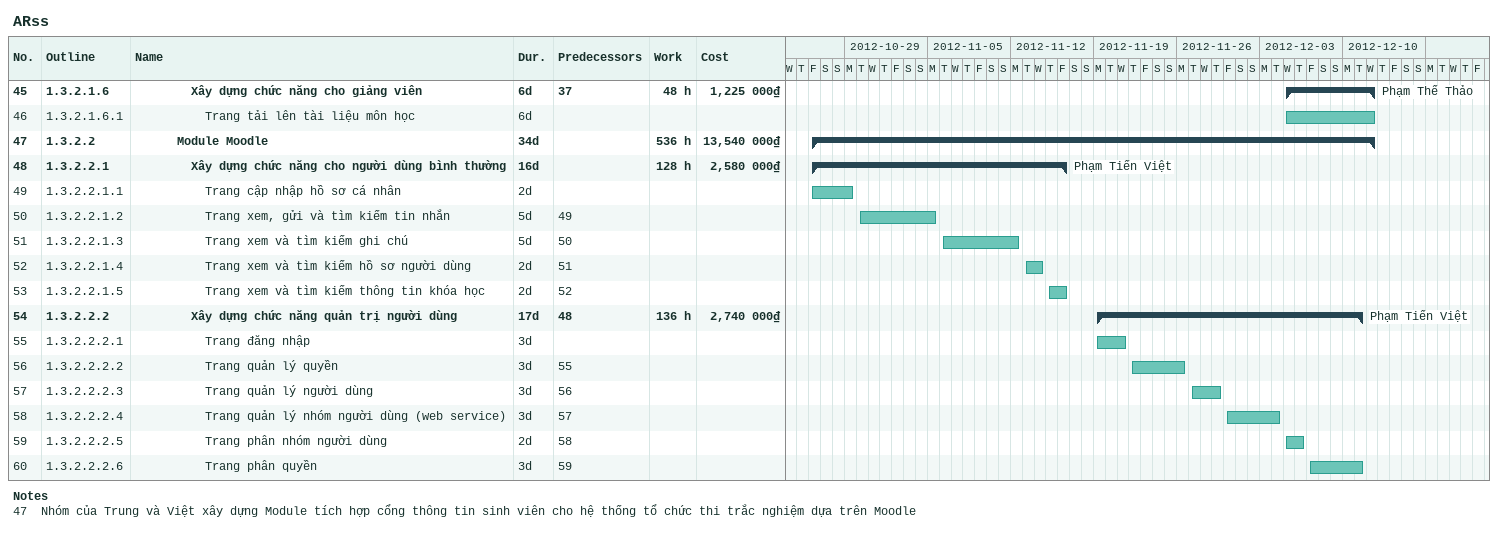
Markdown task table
ARss

| ID | WBS | Task | Duration | Start | Finish | Predecessors | Resources | Work (h) | Cost (000₫) |
|---|---|---|---|---|---|---|---|---|---|
| 45 | 1.3.2.1.6 | **Xây dựng chức năng cho giảng viên** | 6d | 2012-12-05 | 2012-12-12 | 37 | Phạm Thế Thảo | 48 | 1225 |
| 46 | 1.3.2.1.6.1 | Trang tải lên tài liệu môn học | 6d | 2012-12-05 | 2012-12-12 |  |  |  |  |
| 47 | 1.3.2.2 | **Module Moodle** | 34d | 2012-10-26 | 2012-12-12 |  |  | 536 | 13540 |
| 48 | 1.3.2.2.1 | **Xây dựng chức năng cho người dùng bình thường** | 16d | 2012-10-26 | 2012-11-16 |  | Phạm Tiến Việt | 128 | 2580 |
| 49 | 1.3.2.2.1.1 | Trang cập nhập hồ sơ cá nhân | 2d | 2012-10-26 | 2012-10-29 |  |  |  |  |
| 50 | 1.3.2.2.1.2 | Trang xem, gửi và tìm kiếm tin nhắn | 5d | 2012-10-30 | 2012-11-05 | 49 |  |  |  |
| 51 | 1.3.2.2.1.3 | Trang xem và tìm kiếm ghi chú | 5d | 2012-11-06 | 2012-11-12 | 50 |  |  |  |
| 52 | 1.3.2.2.1.4 | Trang xem và tìm kiếm hồ sơ người dùng | 2d | 2012-11-13 | 2012-11-14 | 51 |  |  |  |
| 53 | 1.3.2.2.1.5 | Trang xem và tìm kiếm thông tin khóa học | 2d | 2012-11-15 | 2012-11-16 | 52 |  |  |  |
| 54 | 1.3.2.2.2 | **Xây dựng chức năng quản trị người dùng** | 17d | 2012-11-19 | 2012-12-11 | 48 | Phạm Tiến Việt | 136 | 2740 |
| 55 | 1.3.2.2.2.1 | Trang đăng nhập | 3d | 2012-11-19 | 2012-11-21 |  |  |  |  |
| 56 | 1.3.2.2.2.2 | Trang quản lý quyền | 3d | 2012-11-22 | 2012-11-26 | 55 |  |  |  |
| 57 | 1.3.2.2.2.3 | Trang quản lý người dùng | 3d | 2012-11-27 | 2012-11-29 | 56 |  |  |  |
| 58 | 1.3.2.2.2.4 | Trang quản lý nhóm người dùng (web service) | 3d | 2012-11-30 | 2012-12-04 | 57 |  |  |  |
| 59 | 1.3.2.2.2.5 | Trang phân nhóm người dùng | 2d | 2012-12-05 | 2012-12-06 | 58 |  |  |  |
| 60 | 1.3.2.2.2.6 | Trang phân quyền | 3d | 2012-12-07 | 2012-12-11 | 59 |  |  |  |

Notes
- 47: Nhóm của Trung và Việt xây dựng Module tích hợp cổng thông tin sinh viên cho hệ thống tổ chức thi trắc nghiệm dựa trên Moodle
